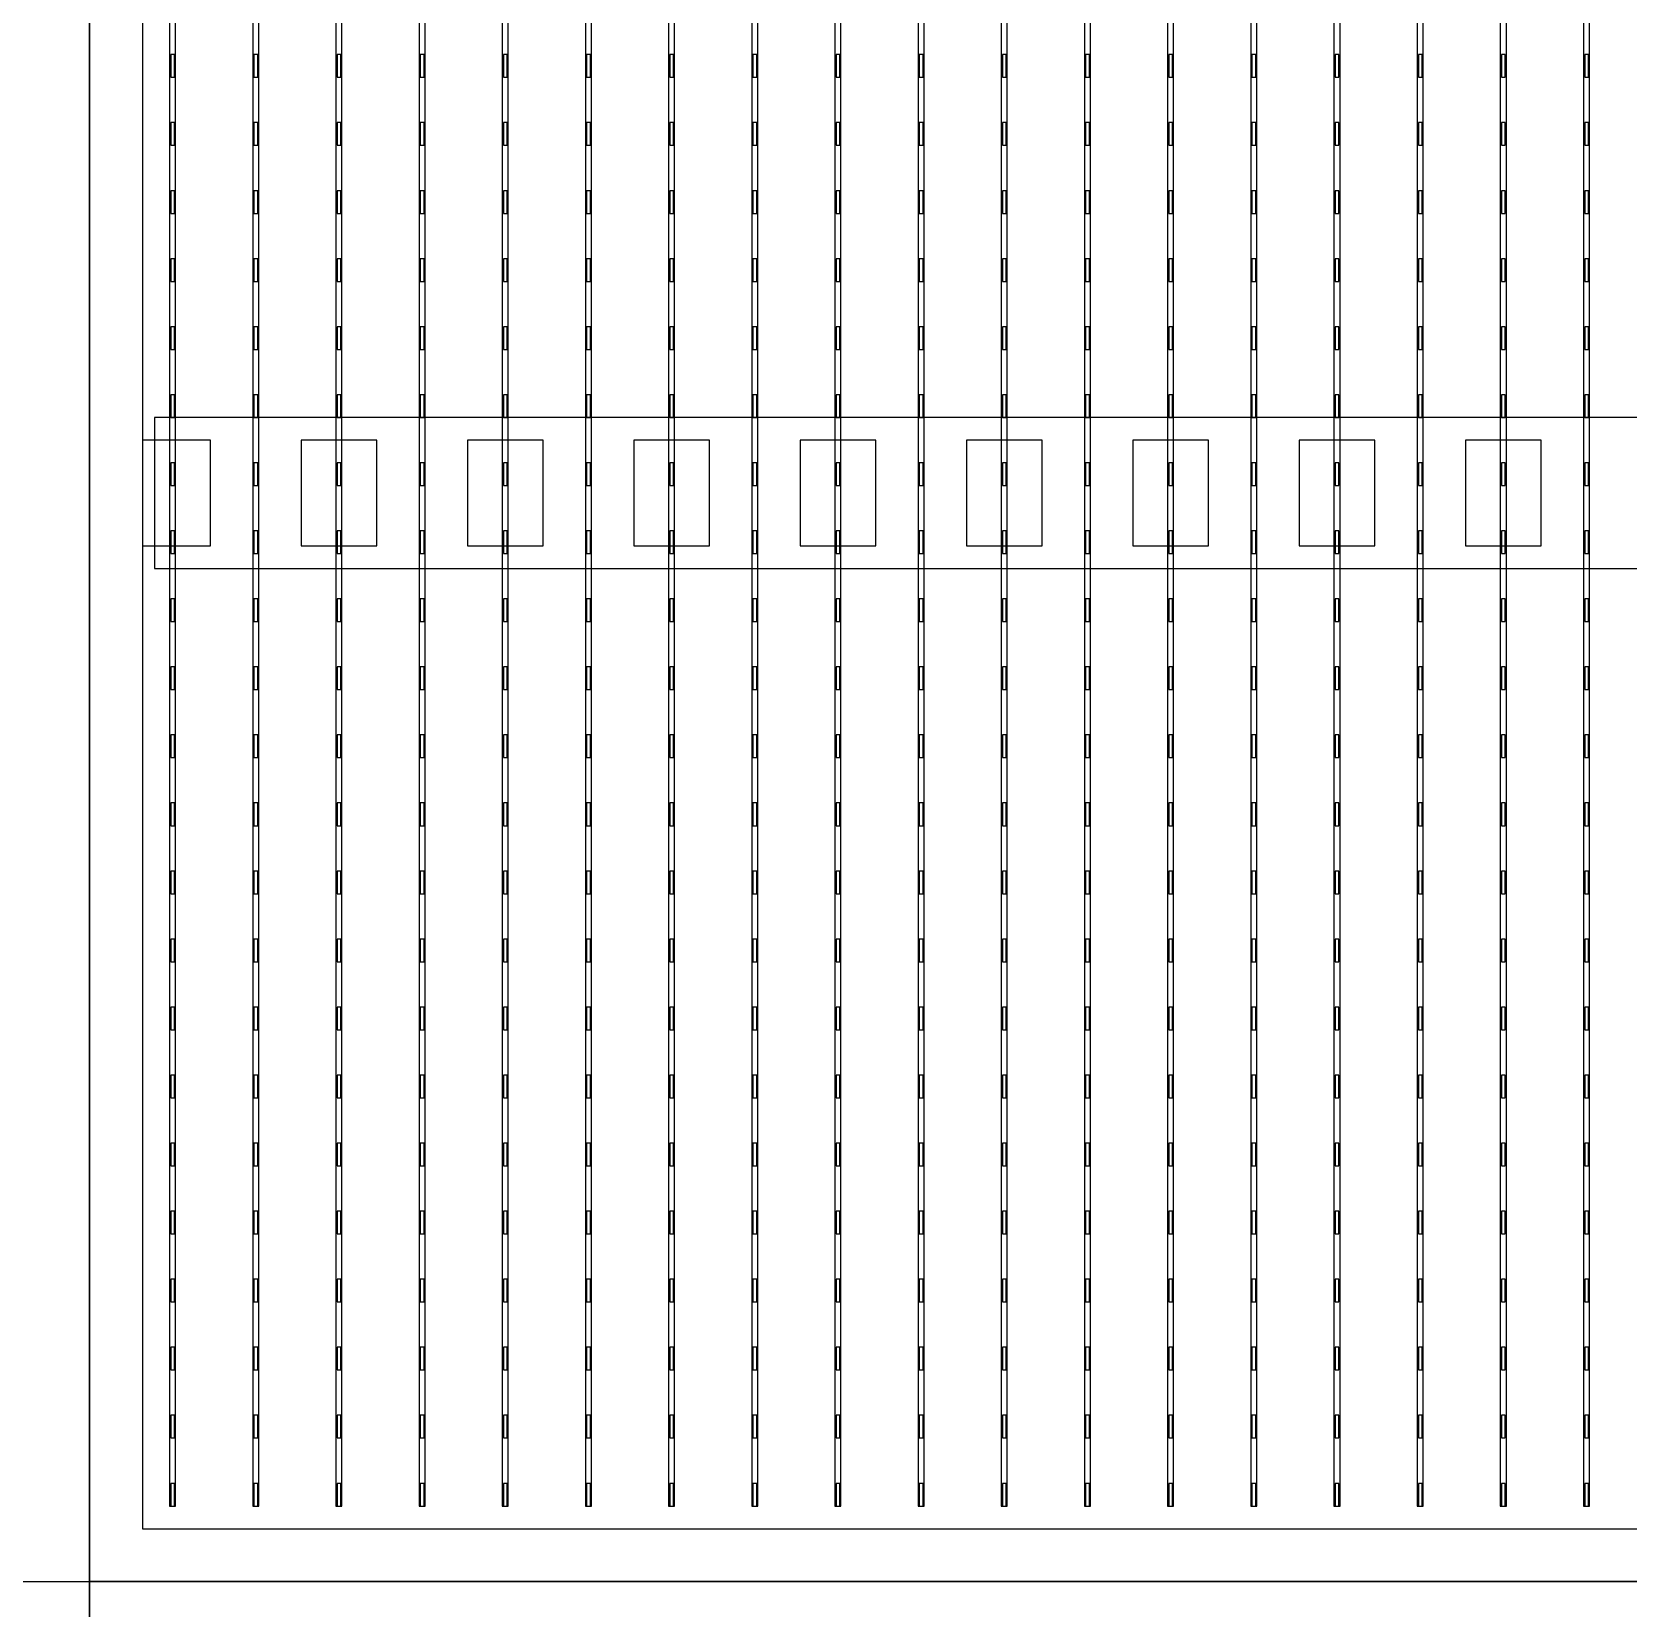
# Model space of a CAD drawing. Header units: millimetres. Extents: x -18 to 142, y -7 to 153.
# Drawn here: x -0.91 to 9.64, y 62.02 to 72.45 of the extents above; entities that cross this region are included whole.
import ezdxf

# ---------------------------------------------------------------- set-up
doc = ezdxf.new("R2010")
doc.units = ezdxf.units.MM
for name, color, linetype in [('BUSBARS', 3, 'Continuous'), ('CELLS', 5, 'Continuous'), ('CONTACT_PADS', 2, 'Continuous'), ('DICING', 4, 'Continuous'), ('FINGERS', 1, 'Continuous'), ('INSULATION', 2, 'Continuous')]:
    doc.layers.add(name, color=color, linetype=linetype)

msp = doc.modelspace()

# ---------------------------------------------------------------- linework, layer by layer
at = {"layer": 'BUSBARS'}
msp.add_lwpolyline([(19.94, 68.9), (19.94, 69.9), (-0.1, 69.9), (-0.1, 68.9), (19.94, 68.9)], close=True, dxfattribs=at)
at = {"layer": 'CELLS'}
for points in [[(20.37, 62.2), (20.37, 83.1), (-0.53, 83.1), (-0.53, 62.2), (20.37, 62.2)], [(20.37, 41.3), (20.37, 62.2), (-0.53, 62.2), (-0.53, 41.3), (20.37, 41.3)]]:
    msp.add_lwpolyline(points, close=True, dxfattribs=at)
at = {"layer": 'CONTACT_PADS'}
for points in [[(0.033, 72.15), (0.033, 72.3), (0.008, 72.3), (0.008, 72.15), (0.033, 72.15)], [(0.583, 72.15), (0.583, 72.3), (0.558, 72.3), (0.558, 72.15), (0.583, 72.15)], [(1.133, 72.15), (1.133, 72.3), (1.108, 72.3), (1.108, 72.15), (1.133, 72.15)], [(1.683, 72.15), (1.683, 72.3), (1.658, 72.3), (1.658, 72.15), (1.683, 72.15)], [(2.233, 72.15), (2.233, 72.3), (2.208, 72.3), (2.208, 72.15), (2.233, 72.15)], [(2.783, 72.15), (2.783, 72.3), (2.758, 72.3), (2.758, 72.15), (2.783, 72.15)], [(3.333, 72.15), (3.333, 72.3), (3.308, 72.3), (3.308, 72.15), (3.333, 72.15)], [(3.883, 72.15), (3.883, 72.3), (3.858, 72.3), (3.858, 72.15), (3.883, 72.15)], [(4.433, 72.15), (4.433, 72.3), (4.408, 72.3), (4.408, 72.15), (4.433, 72.15)], [(4.983, 72.15), (4.983, 72.3), (4.958, 72.3), (4.958, 72.15), (4.983, 72.15)], [(5.533, 72.15), (5.533, 72.3), (5.508, 72.3), (5.508, 72.15), (5.533, 72.15)], [(6.083, 72.15), (6.083, 72.3), (6.058, 72.3), (6.058, 72.15), (6.083, 72.15)], [(6.633, 72.15), (6.633, 72.3), (6.608, 72.3), (6.608, 72.15), (6.633, 72.15)], [(7.183, 72.15), (7.183, 72.3), (7.158, 72.3), (7.158, 72.15), (7.183, 72.15)], [(7.733, 72.15), (7.733, 72.3), (7.708, 72.3), (7.708, 72.15), (7.733, 72.15)], [(8.283, 72.15), (8.283, 72.3), (8.258, 72.3), (8.258, 72.15), (8.283, 72.15)], [(8.833, 72.15), (8.833, 72.3), (8.808, 72.3), (8.808, 72.15), (8.833, 72.15)], [(9.383, 72.15), (9.383, 72.3), (9.358, 72.3), (9.358, 72.15), (9.383, 72.15)], [(0.033, 71.7), (0.033, 71.85), (0.008, 71.85), (0.008, 71.7), (0.033, 71.7)], [(0.583, 71.7), (0.583, 71.85), (0.558, 71.85), (0.558, 71.7), (0.583, 71.7)], [(1.133, 71.7), (1.133, 71.85), (1.108, 71.85), (1.108, 71.7), (1.133, 71.7)], [(1.683, 71.7), (1.683, 71.85), (1.658, 71.85), (1.658, 71.7), (1.683, 71.7)], [(2.233, 71.7), (2.233, 71.85), (2.208, 71.85), (2.208, 71.7), (2.233, 71.7)], [(2.783, 71.7), (2.783, 71.85), (2.758, 71.85), (2.758, 71.7), (2.783, 71.7)], [(3.333, 71.7), (3.333, 71.85), (3.308, 71.85), (3.308, 71.7), (3.333, 71.7)], [(3.883, 71.7), (3.883, 71.85), (3.858, 71.85), (3.858, 71.7), (3.883, 71.7)], [(4.433, 71.7), (4.433, 71.85), (4.408, 71.85), (4.408, 71.7), (4.433, 71.7)], [(4.983, 71.7), (4.983, 71.85), (4.958, 71.85), (4.958, 71.7), (4.983, 71.7)], [(5.533, 71.7), (5.533, 71.85), (5.508, 71.85), (5.508, 71.7), (5.533, 71.7)], [(6.083, 71.7), (6.083, 71.85), (6.058, 71.85), (6.058, 71.7), (6.083, 71.7)], [(6.633, 71.7), (6.633, 71.85), (6.608, 71.85), (6.608, 71.7), (6.633, 71.7)], [(7.183, 71.7), (7.183, 71.85), (7.158, 71.85), (7.158, 71.7), (7.183, 71.7)], [(7.733, 71.7), (7.733, 71.85), (7.708, 71.85), (7.708, 71.7), (7.733, 71.7)], [(8.283, 71.7), (8.283, 71.85), (8.258, 71.85), (8.258, 71.7), (8.283, 71.7)], [(8.833, 71.7), (8.833, 71.85), (8.808, 71.85), (8.808, 71.7), (8.833, 71.7)], [(9.383, 71.7), (9.383, 71.85), (9.358, 71.85), (9.358, 71.7), (9.383, 71.7)], [(0.033, 71.25), (0.033, 71.4), (0.008, 71.4), (0.008, 71.25), (0.033, 71.25)], [(0.583, 71.25), (0.583, 71.4), (0.558, 71.4), (0.558, 71.25), (0.583, 71.25)], [(1.133, 71.25), (1.133, 71.4), (1.108, 71.4), (1.108, 71.25), (1.133, 71.25)], [(1.683, 71.25), (1.683, 71.4), (1.658, 71.4), (1.658, 71.25), (1.683, 71.25)], [(2.233, 71.25), (2.233, 71.4), (2.208, 71.4), (2.208, 71.25), (2.233, 71.25)], [(2.783, 71.25), (2.783, 71.4), (2.758, 71.4), (2.758, 71.25), (2.783, 71.25)], [(3.333, 71.25), (3.333, 71.4), (3.308, 71.4), (3.308, 71.25), (3.333, 71.25)], [(3.883, 71.25), (3.883, 71.4), (3.858, 71.4), (3.858, 71.25), (3.883, 71.25)], [(4.433, 71.25), (4.433, 71.4), (4.408, 71.4), (4.408, 71.25), (4.433, 71.25)], [(4.983, 71.25), (4.983, 71.4), (4.958, 71.4), (4.958, 71.25), (4.983, 71.25)], [(5.533, 71.25), (5.533, 71.4), (5.508, 71.4), (5.508, 71.25), (5.533, 71.25)], [(6.083, 71.25), (6.083, 71.4), (6.058, 71.4), (6.058, 71.25), (6.083, 71.25)], [(6.633, 71.25), (6.633, 71.4), (6.608, 71.4), (6.608, 71.25), (6.633, 71.25)], [(7.183, 71.25), (7.183, 71.4), (7.158, 71.4), (7.158, 71.25), (7.183, 71.25)], [(7.733, 71.25), (7.733, 71.4), (7.708, 71.4), (7.708, 71.25), (7.733, 71.25)], [(8.283, 71.25), (8.283, 71.4), (8.258, 71.4), (8.258, 71.25), (8.283, 71.25)], [(8.833, 71.25), (8.833, 71.4), (8.808, 71.4), (8.808, 71.25), (8.833, 71.25)], [(9.383, 71.25), (9.383, 71.4), (9.358, 71.4), (9.358, 71.25), (9.383, 71.25)], [(0.033, 70.8), (0.033, 70.95), (0.008, 70.95), (0.008, 70.8), (0.033, 70.8)], [(0.583, 70.8), (0.583, 70.95), (0.558, 70.95), (0.558, 70.8), (0.583, 70.8)], [(1.133, 70.8), (1.133, 70.95), (1.108, 70.95), (1.108, 70.8), (1.133, 70.8)], [(1.683, 70.8), (1.683, 70.95), (1.658, 70.95), (1.658, 70.8), (1.683, 70.8)], [(2.233, 70.8), (2.233, 70.95), (2.208, 70.95), (2.208, 70.8), (2.233, 70.8)], [(2.783, 70.8), (2.783, 70.95), (2.758, 70.95), (2.758, 70.8), (2.783, 70.8)], [(3.333, 70.8), (3.333, 70.95), (3.308, 70.95), (3.308, 70.8), (3.333, 70.8)], [(3.883, 70.8), (3.883, 70.95), (3.858, 70.95), (3.858, 70.8), (3.883, 70.8)], [(4.433, 70.8), (4.433, 70.95), (4.408, 70.95), (4.408, 70.8), (4.433, 70.8)], [(4.983, 70.8), (4.983, 70.95), (4.958, 70.95), (4.958, 70.8), (4.983, 70.8)], [(5.533, 70.8), (5.533, 70.95), (5.508, 70.95), (5.508, 70.8), (5.533, 70.8)], [(6.083, 70.8), (6.083, 70.95), (6.058, 70.95), (6.058, 70.8), (6.083, 70.8)], [(6.633, 70.8), (6.633, 70.95), (6.608, 70.95), (6.608, 70.8), (6.633, 70.8)], [(7.183, 70.8), (7.183, 70.95), (7.158, 70.95), (7.158, 70.8), (7.183, 70.8)], [(7.733, 70.8), (7.733, 70.95), (7.708, 70.95), (7.708, 70.8), (7.733, 70.8)], [(8.283, 70.8), (8.283, 70.95), (8.258, 70.95), (8.258, 70.8), (8.283, 70.8)], [(8.833, 70.8), (8.833, 70.95), (8.808, 70.95), (8.808, 70.8), (8.833, 70.8)], [(9.383, 70.8), (9.383, 70.95), (9.358, 70.95), (9.358, 70.8), (9.383, 70.8)], [(0.033, 70.35), (0.033, 70.5), (0.008, 70.5), (0.008, 70.35), (0.033, 70.35)], [(0.583, 70.35), (0.583, 70.5), (0.558, 70.5), (0.558, 70.35), (0.583, 70.35)], [(1.133, 70.35), (1.133, 70.5), (1.108, 70.5), (1.108, 70.35), (1.133, 70.35)], [(1.683, 70.35), (1.683, 70.5), (1.658, 70.5), (1.658, 70.35), (1.683, 70.35)], [(2.233, 70.35), (2.233, 70.5), (2.208, 70.5), (2.208, 70.35), (2.233, 70.35)], [(2.783, 70.35), (2.783, 70.5), (2.758, 70.5), (2.758, 70.35), (2.783, 70.35)], [(3.333, 70.35), (3.333, 70.5), (3.308, 70.5), (3.308, 70.35), (3.333, 70.35)], [(3.883, 70.35), (3.883, 70.5), (3.858, 70.5), (3.858, 70.35), (3.883, 70.35)], [(4.433, 70.35), (4.433, 70.5), (4.408, 70.5), (4.408, 70.35), (4.433, 70.35)], [(4.983, 70.35), (4.983, 70.5), (4.958, 70.5), (4.958, 70.35), (4.983, 70.35)], [(5.533, 70.35), (5.533, 70.5), (5.508, 70.5), (5.508, 70.35), (5.533, 70.35)], [(6.083, 70.35), (6.083, 70.5), (6.058, 70.5), (6.058, 70.35), (6.083, 70.35)], [(6.633, 70.35), (6.633, 70.5), (6.608, 70.5), (6.608, 70.35), (6.633, 70.35)], [(7.183, 70.35), (7.183, 70.5), (7.158, 70.5), (7.158, 70.35), (7.183, 70.35)], [(7.733, 70.35), (7.733, 70.5), (7.708, 70.5), (7.708, 70.35), (7.733, 70.35)], [(8.283, 70.35), (8.283, 70.5), (8.258, 70.5), (8.258, 70.35), (8.283, 70.35)], [(8.833, 70.35), (8.833, 70.5), (8.808, 70.5), (8.808, 70.35), (8.833, 70.35)], [(9.383, 70.35), (9.383, 70.5), (9.358, 70.5), (9.358, 70.35), (9.383, 70.35)], [(0.033, 69.9), (0.033, 70.05), (0.008, 70.05), (0.008, 69.9), (0.033, 69.9)], [(0.583, 69.9), (0.583, 70.05), (0.558, 70.05), (0.558, 69.9), (0.583, 69.9)], [(1.133, 69.9), (1.133, 70.05), (1.108, 70.05), (1.108, 69.9), (1.133, 69.9)], [(1.683, 69.9), (1.683, 70.05), (1.658, 70.05), (1.658, 69.9), (1.683, 69.9)], [(2.233, 69.9), (2.233, 70.05), (2.208, 70.05), (2.208, 69.9), (2.233, 69.9)], [(2.783, 69.9), (2.783, 70.05), (2.758, 70.05), (2.758, 69.9), (2.783, 69.9)], [(3.333, 69.9), (3.333, 70.05), (3.308, 70.05), (3.308, 69.9), (3.333, 69.9)], [(3.883, 69.9), (3.883, 70.05), (3.858, 70.05), (3.858, 69.9), (3.883, 69.9)], [(4.433, 69.9), (4.433, 70.05), (4.408, 70.05), (4.408, 69.9), (4.433, 69.9)], [(4.983, 69.9), (4.983, 70.05), (4.958, 70.05), (4.958, 69.9), (4.983, 69.9)], [(5.533, 69.9), (5.533, 70.05), (5.508, 70.05), (5.508, 69.9), (5.533, 69.9)], [(6.083, 69.9), (6.083, 70.05), (6.058, 70.05), (6.058, 69.9), (6.083, 69.9)], [(6.633, 69.9), (6.633, 70.05), (6.608, 70.05), (6.608, 69.9), (6.633, 69.9)], [(7.183, 69.9), (7.183, 70.05), (7.158, 70.05), (7.158, 69.9), (7.183, 69.9)], [(7.733, 69.9), (7.733, 70.05), (7.708, 70.05), (7.708, 69.9), (7.733, 69.9)], [(8.283, 69.9), (8.283, 70.05), (8.258, 70.05), (8.258, 69.9), (8.283, 69.9)], [(8.833, 69.9), (8.833, 70.05), (8.808, 70.05), (8.808, 69.9), (8.833, 69.9)], [(9.383, 69.9), (9.383, 70.05), (9.358, 70.05), (9.358, 69.9), (9.383, 69.9)], [(0.033, 69.45), (0.033, 69.6), (0.008, 69.6), (0.008, 69.45), (0.033, 69.45)], [(0.583, 69.45), (0.583, 69.6), (0.558, 69.6), (0.558, 69.45), (0.583, 69.45)], [(1.133, 69.45), (1.133, 69.6), (1.108, 69.6), (1.108, 69.45), (1.133, 69.45)], [(1.683, 69.45), (1.683, 69.6), (1.658, 69.6), (1.658, 69.45), (1.683, 69.45)], [(2.233, 69.45), (2.233, 69.6), (2.208, 69.6), (2.208, 69.45), (2.233, 69.45)], [(2.783, 69.45), (2.783, 69.6), (2.758, 69.6), (2.758, 69.45), (2.783, 69.45)], [(3.333, 69.45), (3.333, 69.6), (3.308, 69.6), (3.308, 69.45), (3.333, 69.45)], [(3.883, 69.45), (3.883, 69.6), (3.858, 69.6), (3.858, 69.45), (3.883, 69.45)], [(4.433, 69.45), (4.433, 69.6), (4.408, 69.6), (4.408, 69.45), (4.433, 69.45)], [(4.983, 69.45), (4.983, 69.6), (4.958, 69.6), (4.958, 69.45), (4.983, 69.45)], [(5.533, 69.45), (5.533, 69.6), (5.508, 69.6), (5.508, 69.45), (5.533, 69.45)], [(6.083, 69.45), (6.083, 69.6), (6.058, 69.6), (6.058, 69.45), (6.083, 69.45)], [(6.633, 69.45), (6.633, 69.6), (6.608, 69.6), (6.608, 69.45), (6.633, 69.45)], [(7.183, 69.45), (7.183, 69.6), (7.158, 69.6), (7.158, 69.45), (7.183, 69.45)], [(7.733, 69.45), (7.733, 69.6), (7.708, 69.6), (7.708, 69.45), (7.733, 69.45)], [(8.283, 69.45), (8.283, 69.6), (8.258, 69.6), (8.258, 69.45), (8.283, 69.45)], [(8.833, 69.45), (8.833, 69.6), (8.808, 69.6), (8.808, 69.45), (8.833, 69.45)], [(9.383, 69.45), (9.383, 69.6), (9.358, 69.6), (9.358, 69.45), (9.383, 69.45)], [(0.033, 69), (0.033, 69.15), (0.008, 69.15), (0.008, 69), (0.033, 69)], [(0.583, 69), (0.583, 69.15), (0.558, 69.15), (0.558, 69), (0.583, 69)], [(1.133, 69), (1.133, 69.15), (1.108, 69.15), (1.108, 69), (1.133, 69)], [(1.683, 69), (1.683, 69.15), (1.658, 69.15), (1.658, 69), (1.683, 69)], [(2.233, 69), (2.233, 69.15), (2.208, 69.15), (2.208, 69), (2.233, 69)], [(2.783, 69), (2.783, 69.15), (2.758, 69.15), (2.758, 69), (2.783, 69)], [(3.333, 69), (3.333, 69.15), (3.308, 69.15), (3.308, 69), (3.333, 69)], [(3.883, 69), (3.883, 69.15), (3.858, 69.15), (3.858, 69), (3.883, 69)], [(4.433, 69), (4.433, 69.15), (4.408, 69.15), (4.408, 69), (4.433, 69)], [(4.983, 69), (4.983, 69.15), (4.958, 69.15), (4.958, 69), (4.983, 69)], [(5.533, 69), (5.533, 69.15), (5.508, 69.15), (5.508, 69), (5.533, 69)], [(6.083, 69), (6.083, 69.15), (6.058, 69.15), (6.058, 69), (6.083, 69)], [(6.633, 69), (6.633, 69.15), (6.608, 69.15), (6.608, 69), (6.633, 69)], [(7.183, 69), (7.183, 69.15), (7.158, 69.15), (7.158, 69), (7.183, 69)], [(7.733, 69), (7.733, 69.15), (7.708, 69.15), (7.708, 69), (7.733, 69)], [(8.283, 69), (8.283, 69.15), (8.258, 69.15), (8.258, 69), (8.283, 69)], [(8.833, 69), (8.833, 69.15), (8.808, 69.15), (8.808, 69), (8.833, 69)], [(9.383, 69), (9.383, 69.15), (9.358, 69.15), (9.358, 69), (9.383, 69)], [(0.033, 68.55), (0.033, 68.7), (0.008, 68.7), (0.008, 68.55), (0.033, 68.55)], [(0.583, 68.55), (0.583, 68.7), (0.558, 68.7), (0.558, 68.55), (0.583, 68.55)], [(1.133, 68.55), (1.133, 68.7), (1.108, 68.7), (1.108, 68.55), (1.133, 68.55)], [(1.683, 68.55), (1.683, 68.7), (1.658, 68.7), (1.658, 68.55), (1.683, 68.55)], [(2.233, 68.55), (2.233, 68.7), (2.208, 68.7), (2.208, 68.55), (2.233, 68.55)], [(2.783, 68.55), (2.783, 68.7), (2.758, 68.7), (2.758, 68.55), (2.783, 68.55)], [(3.333, 68.55), (3.333, 68.7), (3.308, 68.7), (3.308, 68.55), (3.333, 68.55)], [(3.883, 68.55), (3.883, 68.7), (3.858, 68.7), (3.858, 68.55), (3.883, 68.55)], [(4.433, 68.55), (4.433, 68.7), (4.408, 68.7), (4.408, 68.55), (4.433, 68.55)], [(4.983, 68.55), (4.983, 68.7), (4.958, 68.7), (4.958, 68.55), (4.983, 68.55)], [(5.533, 68.55), (5.533, 68.7), (5.508, 68.7), (5.508, 68.55), (5.533, 68.55)], [(6.083, 68.55), (6.083, 68.7), (6.058, 68.7), (6.058, 68.55), (6.083, 68.55)], [(6.633, 68.55), (6.633, 68.7), (6.608, 68.7), (6.608, 68.55), (6.633, 68.55)], [(7.183, 68.55), (7.183, 68.7), (7.158, 68.7), (7.158, 68.55), (7.183, 68.55)], [(7.733, 68.55), (7.733, 68.7), (7.708, 68.7), (7.708, 68.55), (7.733, 68.55)], [(8.283, 68.55), (8.283, 68.7), (8.258, 68.7), (8.258, 68.55), (8.283, 68.55)], [(8.833, 68.55), (8.833, 68.7), (8.808, 68.7), (8.808, 68.55), (8.833, 68.55)], [(9.383, 68.55), (9.383, 68.7), (9.358, 68.7), (9.358, 68.55), (9.383, 68.55)], [(0.033, 68.1), (0.033, 68.25), (0.008, 68.25), (0.008, 68.1), (0.033, 68.1)], [(0.583, 68.1), (0.583, 68.25), (0.558, 68.25), (0.558, 68.1), (0.583, 68.1)], [(1.133, 68.1), (1.133, 68.25), (1.108, 68.25), (1.108, 68.1), (1.133, 68.1)], [(1.683, 68.1), (1.683, 68.25), (1.658, 68.25), (1.658, 68.1), (1.683, 68.1)], [(2.233, 68.1), (2.233, 68.25), (2.208, 68.25), (2.208, 68.1), (2.233, 68.1)], [(2.783, 68.1), (2.783, 68.25), (2.758, 68.25), (2.758, 68.1), (2.783, 68.1)], [(3.333, 68.1), (3.333, 68.25), (3.308, 68.25), (3.308, 68.1), (3.333, 68.1)], [(3.883, 68.1), (3.883, 68.25), (3.858, 68.25), (3.858, 68.1), (3.883, 68.1)], [(4.433, 68.1), (4.433, 68.25), (4.408, 68.25), (4.408, 68.1), (4.433, 68.1)], [(4.983, 68.1), (4.983, 68.25), (4.958, 68.25), (4.958, 68.1), (4.983, 68.1)], [(5.533, 68.1), (5.533, 68.25), (5.508, 68.25), (5.508, 68.1), (5.533, 68.1)], [(6.083, 68.1), (6.083, 68.25), (6.058, 68.25), (6.058, 68.1), (6.083, 68.1)], [(6.633, 68.1), (6.633, 68.25), (6.608, 68.25), (6.608, 68.1), (6.633, 68.1)], [(7.183, 68.1), (7.183, 68.25), (7.158, 68.25), (7.158, 68.1), (7.183, 68.1)], [(7.733, 68.1), (7.733, 68.25), (7.708, 68.25), (7.708, 68.1), (7.733, 68.1)], [(8.283, 68.1), (8.283, 68.25), (8.258, 68.25), (8.258, 68.1), (8.283, 68.1)], [(8.833, 68.1), (8.833, 68.25), (8.808, 68.25), (8.808, 68.1), (8.833, 68.1)], [(9.383, 68.1), (9.383, 68.25), (9.358, 68.25), (9.358, 68.1), (9.383, 68.1)], [(0.033, 67.65), (0.033, 67.8), (0.008, 67.8), (0.008, 67.65), (0.033, 67.65)], [(0.583, 67.65), (0.583, 67.8), (0.558, 67.8), (0.558, 67.65), (0.583, 67.65)], [(1.133, 67.65), (1.133, 67.8), (1.108, 67.8), (1.108, 67.65), (1.133, 67.65)], [(1.683, 67.65), (1.683, 67.8), (1.658, 67.8), (1.658, 67.65), (1.683, 67.65)], [(2.233, 67.65), (2.233, 67.8), (2.208, 67.8), (2.208, 67.65), (2.233, 67.65)], [(2.783, 67.65), (2.783, 67.8), (2.758, 67.8), (2.758, 67.65), (2.783, 67.65)], [(3.333, 67.65), (3.333, 67.8), (3.308, 67.8), (3.308, 67.65), (3.333, 67.65)], [(3.883, 67.65), (3.883, 67.8), (3.858, 67.8), (3.858, 67.65), (3.883, 67.65)], [(4.433, 67.65), (4.433, 67.8), (4.408, 67.8), (4.408, 67.65), (4.433, 67.65)], [(4.983, 67.65), (4.983, 67.8), (4.958, 67.8), (4.958, 67.65), (4.983, 67.65)], [(5.533, 67.65), (5.533, 67.8), (5.508, 67.8), (5.508, 67.65), (5.533, 67.65)], [(6.083, 67.65), (6.083, 67.8), (6.058, 67.8), (6.058, 67.65), (6.083, 67.65)], [(6.633, 67.65), (6.633, 67.8), (6.608, 67.8), (6.608, 67.65), (6.633, 67.65)], [(7.183, 67.65), (7.183, 67.8), (7.158, 67.8), (7.158, 67.65), (7.183, 67.65)], [(7.733, 67.65), (7.733, 67.8), (7.708, 67.8), (7.708, 67.65), (7.733, 67.65)], [(8.283, 67.65), (8.283, 67.8), (8.258, 67.8), (8.258, 67.65), (8.283, 67.65)], [(8.833, 67.65), (8.833, 67.8), (8.808, 67.8), (8.808, 67.65), (8.833, 67.65)], [(9.383, 67.65), (9.383, 67.8), (9.358, 67.8), (9.358, 67.65), (9.383, 67.65)], [(0.033, 67.2), (0.033, 67.35), (0.008, 67.35), (0.008, 67.2), (0.033, 67.2)], [(0.583, 67.2), (0.583, 67.35), (0.558, 67.35), (0.558, 67.2), (0.583, 67.2)], [(1.133, 67.2), (1.133, 67.35), (1.108, 67.35), (1.108, 67.2), (1.133, 67.2)], [(1.683, 67.2), (1.683, 67.35), (1.658, 67.35), (1.658, 67.2), (1.683, 67.2)], [(2.233, 67.2), (2.233, 67.35), (2.208, 67.35), (2.208, 67.2), (2.233, 67.2)], [(2.783, 67.2), (2.783, 67.35), (2.758, 67.35), (2.758, 67.2), (2.783, 67.2)], [(3.333, 67.2), (3.333, 67.35), (3.308, 67.35), (3.308, 67.2), (3.333, 67.2)], [(3.883, 67.2), (3.883, 67.35), (3.858, 67.35), (3.858, 67.2), (3.883, 67.2)], [(4.433, 67.2), (4.433, 67.35), (4.408, 67.35), (4.408, 67.2), (4.433, 67.2)], [(4.983, 67.2), (4.983, 67.35), (4.958, 67.35), (4.958, 67.2), (4.983, 67.2)], [(5.533, 67.2), (5.533, 67.35), (5.508, 67.35), (5.508, 67.2), (5.533, 67.2)], [(6.083, 67.2), (6.083, 67.35), (6.058, 67.35), (6.058, 67.2), (6.083, 67.2)], [(6.633, 67.2), (6.633, 67.35), (6.608, 67.35), (6.608, 67.2), (6.633, 67.2)], [(7.183, 67.2), (7.183, 67.35), (7.158, 67.35), (7.158, 67.2), (7.183, 67.2)], [(7.733, 67.2), (7.733, 67.35), (7.708, 67.35), (7.708, 67.2), (7.733, 67.2)], [(8.283, 67.2), (8.283, 67.35), (8.258, 67.35), (8.258, 67.2), (8.283, 67.2)], [(8.833, 67.2), (8.833, 67.35), (8.808, 67.35), (8.808, 67.2), (8.833, 67.2)], [(9.383, 67.2), (9.383, 67.35), (9.358, 67.35), (9.358, 67.2), (9.383, 67.2)], [(0.033, 66.75), (0.033, 66.9), (0.008, 66.9), (0.008, 66.75), (0.033, 66.75)], [(0.583, 66.75), (0.583, 66.9), (0.558, 66.9), (0.558, 66.75), (0.583, 66.75)], [(1.133, 66.75), (1.133, 66.9), (1.108, 66.9), (1.108, 66.75), (1.133, 66.75)], [(1.683, 66.75), (1.683, 66.9), (1.658, 66.9), (1.658, 66.75), (1.683, 66.75)], [(2.233, 66.75), (2.233, 66.9), (2.208, 66.9), (2.208, 66.75), (2.233, 66.75)], [(2.783, 66.75), (2.783, 66.9), (2.758, 66.9), (2.758, 66.75), (2.783, 66.75)], [(3.333, 66.75), (3.333, 66.9), (3.308, 66.9), (3.308, 66.75), (3.333, 66.75)], [(3.883, 66.75), (3.883, 66.9), (3.858, 66.9), (3.858, 66.75), (3.883, 66.75)], [(4.433, 66.75), (4.433, 66.9), (4.408, 66.9), (4.408, 66.75), (4.433, 66.75)], [(4.983, 66.75), (4.983, 66.9), (4.958, 66.9), (4.958, 66.75), (4.983, 66.75)], [(5.533, 66.75), (5.533, 66.9), (5.508, 66.9), (5.508, 66.75), (5.533, 66.75)], [(6.083, 66.75), (6.083, 66.9), (6.058, 66.9), (6.058, 66.75), (6.083, 66.75)], [(6.633, 66.75), (6.633, 66.9), (6.608, 66.9), (6.608, 66.75), (6.633, 66.75)], [(7.183, 66.75), (7.183, 66.9), (7.158, 66.9), (7.158, 66.75), (7.183, 66.75)], [(7.733, 66.75), (7.733, 66.9), (7.708, 66.9), (7.708, 66.75), (7.733, 66.75)], [(8.283, 66.75), (8.283, 66.9), (8.258, 66.9), (8.258, 66.75), (8.283, 66.75)], [(8.833, 66.75), (8.833, 66.9), (8.808, 66.9), (8.808, 66.75), (8.833, 66.75)], [(9.383, 66.75), (9.383, 66.9), (9.358, 66.9), (9.358, 66.75), (9.383, 66.75)], [(0.033, 66.3), (0.033, 66.45), (0.008, 66.45), (0.008, 66.3), (0.033, 66.3)], [(0.583, 66.3), (0.583, 66.45), (0.558, 66.45), (0.558, 66.3), (0.583, 66.3)], [(1.133, 66.3), (1.133, 66.45), (1.108, 66.45), (1.108, 66.3), (1.133, 66.3)], [(1.683, 66.3), (1.683, 66.45), (1.658, 66.45), (1.658, 66.3), (1.683, 66.3)], [(2.233, 66.3), (2.233, 66.45), (2.208, 66.45), (2.208, 66.3), (2.233, 66.3)], [(2.783, 66.3), (2.783, 66.45), (2.758, 66.45), (2.758, 66.3), (2.783, 66.3)], [(3.333, 66.3), (3.333, 66.45), (3.308, 66.45), (3.308, 66.3), (3.333, 66.3)], [(3.883, 66.3), (3.883, 66.45), (3.858, 66.45), (3.858, 66.3), (3.883, 66.3)], [(4.433, 66.3), (4.433, 66.45), (4.408, 66.45), (4.408, 66.3), (4.433, 66.3)], [(4.983, 66.3), (4.983, 66.45), (4.958, 66.45), (4.958, 66.3), (4.983, 66.3)], [(5.533, 66.3), (5.533, 66.45), (5.508, 66.45), (5.508, 66.3), (5.533, 66.3)], [(6.083, 66.3), (6.083, 66.45), (6.058, 66.45), (6.058, 66.3), (6.083, 66.3)], [(6.633, 66.3), (6.633, 66.45), (6.608, 66.45), (6.608, 66.3), (6.633, 66.3)], [(7.183, 66.3), (7.183, 66.45), (7.158, 66.45), (7.158, 66.3), (7.183, 66.3)], [(7.733, 66.3), (7.733, 66.45), (7.708, 66.45), (7.708, 66.3), (7.733, 66.3)], [(8.283, 66.3), (8.283, 66.45), (8.258, 66.45), (8.258, 66.3), (8.283, 66.3)], [(8.833, 66.3), (8.833, 66.45), (8.808, 66.45), (8.808, 66.3), (8.833, 66.3)], [(9.383, 66.3), (9.383, 66.45), (9.358, 66.45), (9.358, 66.3), (9.383, 66.3)], [(0.033, 65.85), (0.033, 66), (0.008, 66), (0.008, 65.85), (0.033, 65.85)], [(0.583, 65.85), (0.583, 66), (0.558, 66), (0.558, 65.85), (0.583, 65.85)], [(1.133, 65.85), (1.133, 66), (1.108, 66), (1.108, 65.85), (1.133, 65.85)], [(1.683, 65.85), (1.683, 66), (1.658, 66), (1.658, 65.85), (1.683, 65.85)], [(2.233, 65.85), (2.233, 66), (2.208, 66), (2.208, 65.85), (2.233, 65.85)], [(2.783, 65.85), (2.783, 66), (2.758, 66), (2.758, 65.85), (2.783, 65.85)], [(3.333, 65.85), (3.333, 66), (3.308, 66), (3.308, 65.85), (3.333, 65.85)], [(3.883, 65.85), (3.883, 66), (3.858, 66), (3.858, 65.85), (3.883, 65.85)], [(4.433, 65.85), (4.433, 66), (4.408, 66), (4.408, 65.85), (4.433, 65.85)], [(4.983, 65.85), (4.983, 66), (4.958, 66), (4.958, 65.85), (4.983, 65.85)], [(5.533, 65.85), (5.533, 66), (5.508, 66), (5.508, 65.85), (5.533, 65.85)], [(6.083, 65.85), (6.083, 66), (6.058, 66), (6.058, 65.85), (6.083, 65.85)], [(6.633, 65.85), (6.633, 66), (6.608, 66), (6.608, 65.85), (6.633, 65.85)], [(7.183, 65.85), (7.183, 66), (7.158, 66), (7.158, 65.85), (7.183, 65.85)], [(7.733, 65.85), (7.733, 66), (7.708, 66), (7.708, 65.85), (7.733, 65.85)], [(8.283, 65.85), (8.283, 66), (8.258, 66), (8.258, 65.85), (8.283, 65.85)], [(8.833, 65.85), (8.833, 66), (8.808, 66), (8.808, 65.85), (8.833, 65.85)], [(9.383, 65.85), (9.383, 66), (9.358, 66), (9.358, 65.85), (9.383, 65.85)], [(0.033, 65.4), (0.033, 65.55), (0.008, 65.55), (0.008, 65.4), (0.033, 65.4)], [(0.583, 65.4), (0.583, 65.55), (0.558, 65.55), (0.558, 65.4), (0.583, 65.4)], [(1.133, 65.4), (1.133, 65.55), (1.108, 65.55), (1.108, 65.4), (1.133, 65.4)], [(1.683, 65.4), (1.683, 65.55), (1.658, 65.55), (1.658, 65.4), (1.683, 65.4)], [(2.233, 65.4), (2.233, 65.55), (2.208, 65.55), (2.208, 65.4), (2.233, 65.4)], [(2.783, 65.4), (2.783, 65.55), (2.758, 65.55), (2.758, 65.4), (2.783, 65.4)], [(3.333, 65.4), (3.333, 65.55), (3.308, 65.55), (3.308, 65.4), (3.333, 65.4)], [(3.883, 65.4), (3.883, 65.55), (3.858, 65.55), (3.858, 65.4), (3.883, 65.4)], [(4.433, 65.4), (4.433, 65.55), (4.408, 65.55), (4.408, 65.4), (4.433, 65.4)], [(4.983, 65.4), (4.983, 65.55), (4.958, 65.55), (4.958, 65.4), (4.983, 65.4)], [(5.533, 65.4), (5.533, 65.55), (5.508, 65.55), (5.508, 65.4), (5.533, 65.4)], [(6.083, 65.4), (6.083, 65.55), (6.058, 65.55), (6.058, 65.4), (6.083, 65.4)], [(6.633, 65.4), (6.633, 65.55), (6.608, 65.55), (6.608, 65.4), (6.633, 65.4)], [(7.183, 65.4), (7.183, 65.55), (7.158, 65.55), (7.158, 65.4), (7.183, 65.4)], [(7.733, 65.4), (7.733, 65.55), (7.708, 65.55), (7.708, 65.4), (7.733, 65.4)], [(8.283, 65.4), (8.283, 65.55), (8.258, 65.55), (8.258, 65.4), (8.283, 65.4)], [(8.833, 65.4), (8.833, 65.55), (8.808, 65.55), (8.808, 65.4), (8.833, 65.4)], [(9.383, 65.4), (9.383, 65.55), (9.358, 65.55), (9.358, 65.4), (9.383, 65.4)], [(0.033, 64.95), (0.033, 65.1), (0.008, 65.1), (0.008, 64.95), (0.033, 64.95)], [(0.583, 64.95), (0.583, 65.1), (0.558, 65.1), (0.558, 64.95), (0.583, 64.95)], [(1.133, 64.95), (1.133, 65.1), (1.108, 65.1), (1.108, 64.95), (1.133, 64.95)], [(1.683, 64.95), (1.683, 65.1), (1.658, 65.1), (1.658, 64.95), (1.683, 64.95)], [(2.233, 64.95), (2.233, 65.1), (2.208, 65.1), (2.208, 64.95), (2.233, 64.95)], [(2.783, 64.95), (2.783, 65.1), (2.758, 65.1), (2.758, 64.95), (2.783, 64.95)], [(3.333, 64.95), (3.333, 65.1), (3.308, 65.1), (3.308, 64.95), (3.333, 64.95)], [(3.883, 64.95), (3.883, 65.1), (3.858, 65.1), (3.858, 64.95), (3.883, 64.95)], [(4.433, 64.95), (4.433, 65.1), (4.408, 65.1), (4.408, 64.95), (4.433, 64.95)], [(4.983, 64.95), (4.983, 65.1), (4.958, 65.1), (4.958, 64.95), (4.983, 64.95)], [(5.533, 64.95), (5.533, 65.1), (5.508, 65.1), (5.508, 64.95), (5.533, 64.95)], [(6.083, 64.95), (6.083, 65.1), (6.058, 65.1), (6.058, 64.95), (6.083, 64.95)], [(6.633, 64.95), (6.633, 65.1), (6.608, 65.1), (6.608, 64.95), (6.633, 64.95)], [(7.183, 64.95), (7.183, 65.1), (7.158, 65.1), (7.158, 64.95), (7.183, 64.95)], [(7.733, 64.95), (7.733, 65.1), (7.708, 65.1), (7.708, 64.95), (7.733, 64.95)], [(8.283, 64.95), (8.283, 65.1), (8.258, 65.1), (8.258, 64.95), (8.283, 64.95)], [(8.833, 64.95), (8.833, 65.1), (8.808, 65.1), (8.808, 64.95), (8.833, 64.95)], [(9.383, 64.95), (9.383, 65.1), (9.358, 65.1), (9.358, 64.95), (9.383, 64.95)], [(0.033, 64.5), (0.033, 64.65), (0.008, 64.65), (0.008, 64.5), (0.033, 64.5)], [(0.583, 64.5), (0.583, 64.65), (0.558, 64.65), (0.558, 64.5), (0.583, 64.5)], [(1.133, 64.5), (1.133, 64.65), (1.108, 64.65), (1.108, 64.5), (1.133, 64.5)], [(1.683, 64.5), (1.683, 64.65), (1.658, 64.65), (1.658, 64.5), (1.683, 64.5)], [(2.233, 64.5), (2.233, 64.65), (2.208, 64.65), (2.208, 64.5), (2.233, 64.5)], [(2.783, 64.5), (2.783, 64.65), (2.758, 64.65), (2.758, 64.5), (2.783, 64.5)], [(3.333, 64.5), (3.333, 64.65), (3.308, 64.65), (3.308, 64.5), (3.333, 64.5)], [(3.883, 64.5), (3.883, 64.65), (3.858, 64.65), (3.858, 64.5), (3.883, 64.5)], [(4.433, 64.5), (4.433, 64.65), (4.408, 64.65), (4.408, 64.5), (4.433, 64.5)], [(4.983, 64.5), (4.983, 64.65), (4.958, 64.65), (4.958, 64.5), (4.983, 64.5)], [(5.533, 64.5), (5.533, 64.65), (5.508, 64.65), (5.508, 64.5), (5.533, 64.5)], [(6.083, 64.5), (6.083, 64.65), (6.058, 64.65), (6.058, 64.5), (6.083, 64.5)], [(6.633, 64.5), (6.633, 64.65), (6.608, 64.65), (6.608, 64.5), (6.633, 64.5)], [(7.183, 64.5), (7.183, 64.65), (7.158, 64.65), (7.158, 64.5), (7.183, 64.5)], [(7.733, 64.5), (7.733, 64.65), (7.708, 64.65), (7.708, 64.5), (7.733, 64.5)], [(8.283, 64.5), (8.283, 64.65), (8.258, 64.65), (8.258, 64.5), (8.283, 64.5)], [(8.833, 64.5), (8.833, 64.65), (8.808, 64.65), (8.808, 64.5), (8.833, 64.5)], [(9.383, 64.5), (9.383, 64.65), (9.358, 64.65), (9.358, 64.5), (9.383, 64.5)], [(0.033, 64.05), (0.033, 64.2), (0.008, 64.2), (0.008, 64.05), (0.033, 64.05)], [(0.583, 64.05), (0.583, 64.2), (0.558, 64.2), (0.558, 64.05), (0.583, 64.05)], [(1.133, 64.05), (1.133, 64.2), (1.108, 64.2), (1.108, 64.05), (1.133, 64.05)], [(1.683, 64.05), (1.683, 64.2), (1.658, 64.2), (1.658, 64.05), (1.683, 64.05)], [(2.233, 64.05), (2.233, 64.2), (2.208, 64.2), (2.208, 64.05), (2.233, 64.05)], [(2.783, 64.05), (2.783, 64.2), (2.758, 64.2), (2.758, 64.05), (2.783, 64.05)], [(3.333, 64.05), (3.333, 64.2), (3.308, 64.2), (3.308, 64.05), (3.333, 64.05)], [(3.883, 64.05), (3.883, 64.2), (3.858, 64.2), (3.858, 64.05), (3.883, 64.05)], [(4.433, 64.05), (4.433, 64.2), (4.408, 64.2), (4.408, 64.05), (4.433, 64.05)], [(4.983, 64.05), (4.983, 64.2), (4.958, 64.2), (4.958, 64.05), (4.983, 64.05)], [(5.533, 64.05), (5.533, 64.2), (5.508, 64.2), (5.508, 64.05), (5.533, 64.05)], [(6.083, 64.05), (6.083, 64.2), (6.058, 64.2), (6.058, 64.05), (6.083, 64.05)], [(6.633, 64.05), (6.633, 64.2), (6.608, 64.2), (6.608, 64.05), (6.633, 64.05)], [(7.183, 64.05), (7.183, 64.2), (7.158, 64.2), (7.158, 64.05), (7.183, 64.05)], [(7.733, 64.05), (7.733, 64.2), (7.708, 64.2), (7.708, 64.05), (7.733, 64.05)], [(8.283, 64.05), (8.283, 64.2), (8.258, 64.2), (8.258, 64.05), (8.283, 64.05)], [(8.833, 64.05), (8.833, 64.2), (8.808, 64.2), (8.808, 64.05), (8.833, 64.05)], [(9.383, 64.05), (9.383, 64.2), (9.358, 64.2), (9.358, 64.05), (9.383, 64.05)], [(0.033, 63.6), (0.033, 63.75), (0.008, 63.75), (0.008, 63.6), (0.033, 63.6)], [(0.583, 63.6), (0.583, 63.75), (0.558, 63.75), (0.558, 63.6), (0.583, 63.6)], [(1.133, 63.6), (1.133, 63.75), (1.108, 63.75), (1.108, 63.6), (1.133, 63.6)], [(1.683, 63.6), (1.683, 63.75), (1.658, 63.75), (1.658, 63.6), (1.683, 63.6)], [(2.233, 63.6), (2.233, 63.75), (2.208, 63.75), (2.208, 63.6), (2.233, 63.6)], [(2.783, 63.6), (2.783, 63.75), (2.758, 63.75), (2.758, 63.6), (2.783, 63.6)], [(3.333, 63.6), (3.333, 63.75), (3.308, 63.75), (3.308, 63.6), (3.333, 63.6)], [(3.883, 63.6), (3.883, 63.75), (3.858, 63.75), (3.858, 63.6), (3.883, 63.6)], [(4.433, 63.6), (4.433, 63.75), (4.408, 63.75), (4.408, 63.6), (4.433, 63.6)], [(4.983, 63.6), (4.983, 63.75), (4.958, 63.75), (4.958, 63.6), (4.983, 63.6)], [(5.533, 63.6), (5.533, 63.75), (5.508, 63.75), (5.508, 63.6), (5.533, 63.6)], [(6.083, 63.6), (6.083, 63.75), (6.058, 63.75), (6.058, 63.6), (6.083, 63.6)], [(6.633, 63.6), (6.633, 63.75), (6.608, 63.75), (6.608, 63.6), (6.633, 63.6)], [(7.183, 63.6), (7.183, 63.75), (7.158, 63.75), (7.158, 63.6), (7.183, 63.6)], [(7.733, 63.6), (7.733, 63.75), (7.708, 63.75), (7.708, 63.6), (7.733, 63.6)], [(8.283, 63.6), (8.283, 63.75), (8.258, 63.75), (8.258, 63.6), (8.283, 63.6)], [(8.833, 63.6), (8.833, 63.75), (8.808, 63.75), (8.808, 63.6), (8.833, 63.6)], [(9.383, 63.6), (9.383, 63.75), (9.358, 63.75), (9.358, 63.6), (9.383, 63.6)], [(0.033, 63.15), (0.033, 63.3), (0.008, 63.3), (0.008, 63.15), (0.033, 63.15)], [(0.583, 63.15), (0.583, 63.3), (0.558, 63.3), (0.558, 63.15), (0.583, 63.15)], [(1.133, 63.15), (1.133, 63.3), (1.108, 63.3), (1.108, 63.15), (1.133, 63.15)], [(1.683, 63.15), (1.683, 63.3), (1.658, 63.3), (1.658, 63.15), (1.683, 63.15)], [(2.233, 63.15), (2.233, 63.3), (2.208, 63.3), (2.208, 63.15), (2.233, 63.15)], [(2.783, 63.15), (2.783, 63.3), (2.758, 63.3), (2.758, 63.15), (2.783, 63.15)], [(3.333, 63.15), (3.333, 63.3), (3.308, 63.3), (3.308, 63.15), (3.333, 63.15)], [(3.883, 63.15), (3.883, 63.3), (3.858, 63.3), (3.858, 63.15), (3.883, 63.15)], [(4.433, 63.15), (4.433, 63.3), (4.408, 63.3), (4.408, 63.15), (4.433, 63.15)], [(4.983, 63.15), (4.983, 63.3), (4.958, 63.3), (4.958, 63.15), (4.983, 63.15)], [(5.533, 63.15), (5.533, 63.3), (5.508, 63.3), (5.508, 63.15), (5.533, 63.15)], [(6.083, 63.15), (6.083, 63.3), (6.058, 63.3), (6.058, 63.15), (6.083, 63.15)], [(6.633, 63.15), (6.633, 63.3), (6.608, 63.3), (6.608, 63.15), (6.633, 63.15)], [(7.183, 63.15), (7.183, 63.3), (7.158, 63.3), (7.158, 63.15), (7.183, 63.15)], [(7.733, 63.15), (7.733, 63.3), (7.708, 63.3), (7.708, 63.15), (7.733, 63.15)], [(8.283, 63.15), (8.283, 63.3), (8.258, 63.3), (8.258, 63.15), (8.283, 63.15)], [(8.833, 63.15), (8.833, 63.3), (8.808, 63.3), (8.808, 63.15), (8.833, 63.15)], [(9.383, 63.15), (9.383, 63.3), (9.358, 63.3), (9.358, 63.15), (9.383, 63.15)], [(0.033, 62.7), (0.033, 62.85), (0.008, 62.85), (0.008, 62.7), (0.033, 62.7)], [(0.583, 62.7), (0.583, 62.85), (0.558, 62.85), (0.558, 62.7), (0.583, 62.7)], [(1.133, 62.7), (1.133, 62.85), (1.108, 62.85), (1.108, 62.7), (1.133, 62.7)], [(1.683, 62.7), (1.683, 62.85), (1.658, 62.85), (1.658, 62.7), (1.683, 62.7)], [(2.233, 62.7), (2.233, 62.85), (2.208, 62.85), (2.208, 62.7), (2.233, 62.7)], [(2.783, 62.7), (2.783, 62.85), (2.758, 62.85), (2.758, 62.7), (2.783, 62.7)], [(3.333, 62.7), (3.333, 62.85), (3.308, 62.85), (3.308, 62.7), (3.333, 62.7)], [(3.883, 62.7), (3.883, 62.85), (3.858, 62.85), (3.858, 62.7), (3.883, 62.7)], [(4.433, 62.7), (4.433, 62.85), (4.408, 62.85), (4.408, 62.7), (4.433, 62.7)], [(4.983, 62.7), (4.983, 62.85), (4.958, 62.85), (4.958, 62.7), (4.983, 62.7)], [(5.533, 62.7), (5.533, 62.85), (5.508, 62.85), (5.508, 62.7), (5.533, 62.7)], [(6.083, 62.7), (6.083, 62.85), (6.058, 62.85), (6.058, 62.7), (6.083, 62.7)], [(6.633, 62.7), (6.633, 62.85), (6.608, 62.85), (6.608, 62.7), (6.633, 62.7)], [(7.183, 62.7), (7.183, 62.85), (7.158, 62.85), (7.158, 62.7), (7.183, 62.7)], [(7.733, 62.7), (7.733, 62.85), (7.708, 62.85), (7.708, 62.7), (7.733, 62.7)], [(8.283, 62.7), (8.283, 62.85), (8.258, 62.85), (8.258, 62.7), (8.283, 62.7)], [(8.833, 62.7), (8.833, 62.85), (8.808, 62.85), (8.808, 62.7), (8.833, 62.7)], [(9.383, 62.7), (9.383, 62.85), (9.358, 62.85), (9.358, 62.7), (9.383, 62.7)]]:
    msp.add_lwpolyline(points, close=True, dxfattribs=at)
at = {"layer": 'DICING'}
for p, q in [((-0.53, -7.35), (-0.53, 152.65)), ((-0.53, -7.35), (-0.53, 152.65)), ((-0.53, -7.35), (-0.53, 152.65)), ((-0.53, -7.35), (-0.53, 152.65)), ((-0.53, -7.35), (-0.53, 152.65)), ((-0.53, -7.35), (-0.53, 152.65)), ((-0.53, -7.35), (-0.53, 131.75)), ((-0.53, -7.35), (-0.53, 131.75)), ((-0.53, -7.35), (-0.53, 131.75)), ((-0.53, -7.35), (-0.53, 131.75)), ((-0.53, -7.35), (-0.53, 131.75)), ((-0.53, -7.35), (-0.53, 131.75)), ((-0.53, -7.35), (-0.53, 110.85)), ((-0.53, -7.35), (-0.53, 110.85)), ((-0.53, -7.35), (-0.53, 110.85)), ((-0.53, -7.35), (-0.53, 110.85)), ((-0.53, -7.35), (-0.53, 110.85)), ((-0.53, -7.35), (-0.53, 110.85)), ((-0.53, -7.35), (-0.53, 89.95)), ((-0.53, -7.35), (-0.53, 89.95)), ((-0.53, -7.35), (-0.53, 89.95)), ((-0.53, -7.35), (-0.53, 89.95)), ((-0.53, -7.35), (-0.53, 89.95)), ((-0.53, -7.35), (-0.53, 89.95)), ((-0.53, -7.35), (-0.53, 69.05)), ((-0.53, -7.35), (-0.53, 69.05)), ((-0.53, -7.35), (-0.53, 69.05)), ((-0.53, -7.35), (-0.53, 69.05)), ((-0.53, -7.35), (-0.53, 69.05)), ((-0.53, -7.35), (-0.53, 69.05)), ((-17.83, 62.2), (142.17, 62.2)), ((-17.83, 62.2), (142.17, 62.2)), ((-17.83, 62.2), (142.17, 62.2)), ((-17.83, 62.2), (142.17, 62.2)), ((-17.83, 62.2), (142.17, 62.2)), ((-17.83, 62.2), (142.17, 62.2)), ((-17.83, 62.2), (142.17, 62.2)), ((-17.83, 62.2), (142.17, 62.2)), ((-17.83, 62.2), (142.17, 62.2)), ((-17.83, 62.2), (142.17, 62.2)), ((-17.83, 62.2), (142.17, 62.2)), ((-17.83, 62.2), (142.17, 62.2)), ((-17.83, 62.2), (142.17, 62.2)), ((-17.83, 62.2), (142.17, 62.2)), ((-17.83, 62.2), (142.17, 62.2)), ((-17.83, 62.2), (142.17, 62.2)), ((-17.83, 62.2), (142.17, 62.2)), ((-17.83, 62.2), (142.17, 62.2)), ((-17.83, 62.2), (142.17, 62.2)), ((-17.83, 62.2), (142.17, 62.2)), ((-17.83, 62.2), (142.17, 62.2)), ((-17.83, 62.2), (142.17, 62.2)), ((-17.83, 62.2), (142.17, 62.2)), ((-17.83, 62.2), (142.17, 62.2)), ((-17.83, 62.2), (142.17, 62.2)), ((-17.83, 62.2), (142.17, 62.2)), ((-17.83, 62.2), (142.17, 62.2)), ((-17.83, 62.2), (142.17, 62.2)), ((-17.83, 62.2), (142.17, 62.2)), ((-17.83, 62.2), (142.17, 62.2))]:
    msp.add_line(p, q, dxfattribs=at)
at = {"layer": 'FINGERS'}
for points in [[(0.04, 62.7), (0.04, 82.6), (0, 82.6), (0, 62.7), (0.04, 62.7)], [(0.59, 62.7), (0.59, 82.6), (0.55, 82.6), (0.55, 62.7), (0.59, 62.7)], [(1.14, 62.7), (1.14, 82.6), (1.1, 82.6), (1.1, 62.7), (1.14, 62.7)], [(1.69, 62.7), (1.69, 82.6), (1.65, 82.6), (1.65, 62.7), (1.69, 62.7)], [(2.24, 62.7), (2.24, 82.6), (2.2, 82.6), (2.2, 62.7), (2.24, 62.7)], [(2.79, 62.7), (2.79, 82.6), (2.75, 82.6), (2.75, 62.7), (2.79, 62.7)], [(3.34, 62.7), (3.34, 82.6), (3.3, 82.6), (3.3, 62.7), (3.34, 62.7)], [(3.89, 62.7), (3.89, 82.6), (3.85, 82.6), (3.85, 62.7), (3.89, 62.7)], [(4.44, 62.7), (4.44, 82.6), (4.4, 82.6), (4.4, 62.7), (4.44, 62.7)], [(4.99, 62.7), (4.99, 82.6), (4.95, 82.6), (4.95, 62.7), (4.99, 62.7)], [(5.54, 62.7), (5.54, 82.6), (5.5, 82.6), (5.5, 62.7), (5.54, 62.7)], [(6.09, 62.7), (6.09, 82.6), (6.05, 82.6), (6.05, 62.7), (6.09, 62.7)], [(6.64, 62.7), (6.64, 82.6), (6.6, 82.6), (6.6, 62.7), (6.64, 62.7)], [(7.19, 62.7), (7.19, 82.6), (7.15, 82.6), (7.15, 62.7), (7.19, 62.7)], [(7.74, 62.7), (7.74, 82.6), (7.7, 82.6), (7.7, 62.7), (7.74, 62.7)], [(8.29, 62.7), (8.29, 82.6), (8.25, 82.6), (8.25, 62.7), (8.29, 62.7)], [(8.84, 62.7), (8.84, 82.6), (8.8, 82.6), (8.8, 62.7), (8.84, 62.7)], [(9.39, 62.7), (9.39, 82.6), (9.35, 82.6), (9.35, 62.7), (9.39, 62.7)]]:
    msp.add_lwpolyline(points, close=True, dxfattribs=at)
at = {"layer": 'INSULATION'}
for points in [[(20.02, 62.55), (20.02, 82.75), (-0.18, 82.75), (-0.18, 62.55), (20.02, 62.55)], [(0.27, 69.05), (0.27, 69.75), (-0.18, 69.75), (-0.18, 69.05), (0.27, 69.05)], [(1.37, 69.05), (1.37, 69.75), (0.87, 69.75), (0.87, 69.05), (1.37, 69.05)], [(2.47, 69.05), (2.47, 69.75), (1.97, 69.75), (1.97, 69.05), (2.47, 69.05)], [(3.57, 69.05), (3.57, 69.75), (3.07, 69.75), (3.07, 69.05), (3.57, 69.05)], [(4.67, 69.05), (4.67, 69.75), (4.17, 69.75), (4.17, 69.05), (4.67, 69.05)], [(5.77, 69.05), (5.77, 69.75), (5.27, 69.75), (5.27, 69.05), (5.77, 69.05)], [(6.87, 69.05), (6.87, 69.75), (6.37, 69.75), (6.37, 69.05), (6.87, 69.05)], [(7.97, 69.05), (7.97, 69.75), (7.47, 69.75), (7.47, 69.05), (7.97, 69.05)], [(9.07, 69.05), (9.07, 69.75), (8.57, 69.75), (8.57, 69.05), (9.07, 69.05)]]:
    msp.add_lwpolyline(points, close=True, dxfattribs=at)

doc.saveas('drawing.dxf')
